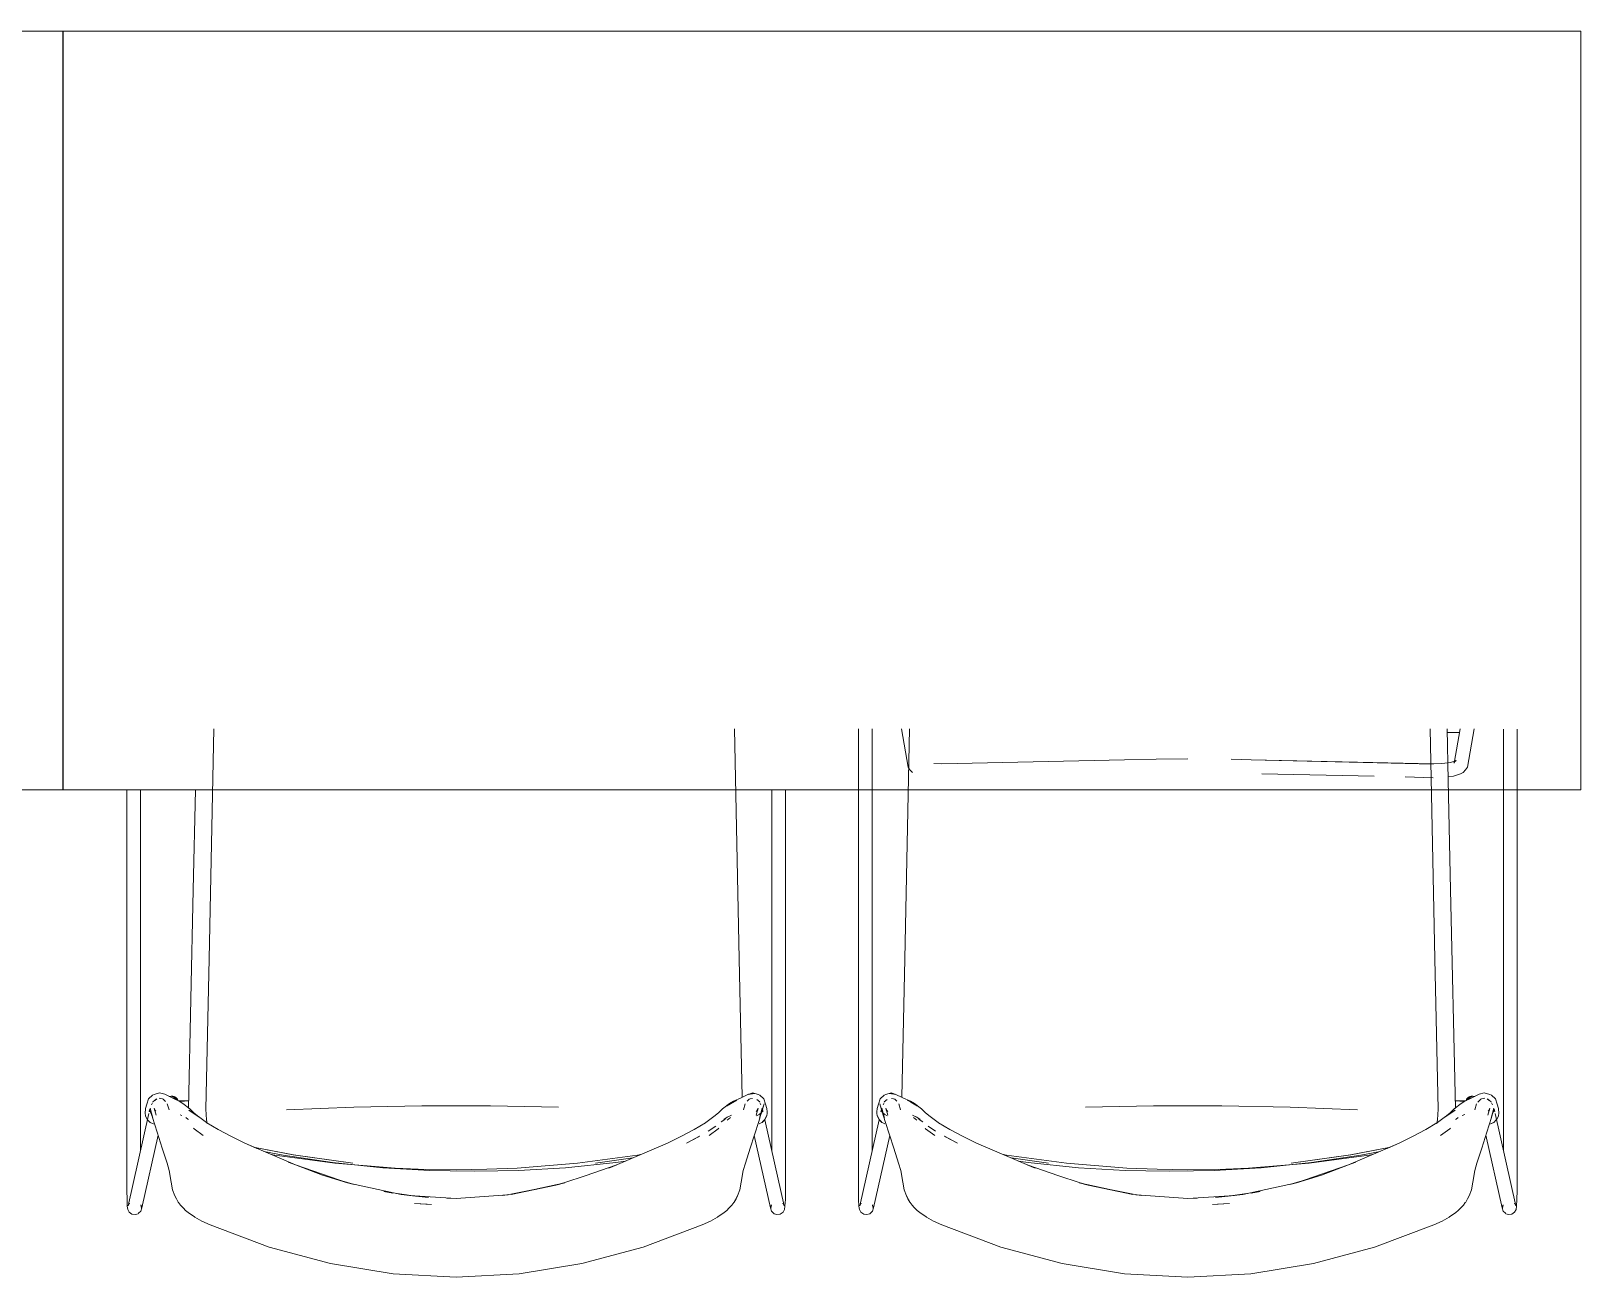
# Model space of a CAD drawing. Header units: millimetres. Extents: x 155927 to 326028, y -36033 to 97293.
# Drawn here: x 203576 to 204801, y 21746 to 22731 of the extents above; entities that cross this region are included whole.
import ezdxf

# ---------------------------------------------------------------- set-up
doc = ezdxf.new("R2010")
doc.units = ezdxf.units.MM
doc.header["$MEASUREMENT"] = 0
doc.layers.add('G-IMPT', color=8, linetype='CONTINUOUS', lineweight=9)
doc.layers.add('I-FURN', color=8, linetype='CONTINUOUS', lineweight=9)

msp = doc.modelspace()

# ---------------------------------------------------------------- linework, layer by layer
at = {"layer": 'G-IMPT'}
for p, q in [((203720.7, 22179.6), (203717, 21997.6)), ((204135.9, 21997.6), (204132.3, 22179.4)), ((204230.2, 22179.4), (204230.2, 21820.7)), ((204241.1, 21846.4), (204241.1, 22179.4)), ((204264.3, 22179.4), (204269.6, 22149.1)), ((204266.9, 21997.6), (204270.6, 22179.4)), ((204682.2, 22179.6), (204685.8, 21997.6)), ((204695.6, 22179.6), (204696.5, 22138.8)), ((204701.2, 22152.3), (204705.9, 22179.6)), ((204711.7, 22149.1), (204717, 22179.6)), ((204740.1, 22179.3), (204740.1, 21845.8)), ((204751, 22179.3), (204751, 21820.7)), ((204705.4, 22176.7), (204695.4, 22176.7)), ((204296.3, 22151.8), (204440.6, 22155.1)), ((204440.6, 22155.1), (204465.5, 22155.5)), ((204465.5, 22155.5), (204490.6, 22155.7)), ((204540.6, 22155.1), (204524.8, 22155.4)), ((204684.9, 22151.8), (204540.7, 22155)), ((204684.6, 22151.7), (204540.7, 22155)), ((204691.3, 22152), (204698.2, 22152.9)), ((204698.2, 22152.9), (204702.8, 22154.4)), ((204702.8, 22154.4), (204700.9, 22153)), ((204702.1, 22154.3), (204700.9, 22153)), ((204701.2, 22152.3), (204702.1, 22154.3)), ((204271, 22147), (204269.6, 22149.1)), ((204273, 22145), (204271, 22147)), ((204296.3, 22151.8), (204289.9, 22152)), ((204638, 22142), (204549.1, 22144)), ((204684.5, 22140.9), (204662.4, 22141.5)), ((204684.9, 22151.8), (204691.3, 22152)), ((204696.4, 22141.7), (204700.6, 22142.2)), ((204700.6, 22142.2), (204706.1, 22144)), ((204706.1, 22144), (204708.2, 22145)), ((204710.2, 22147), (204708.2, 22145)), ((204711.7, 22149.1), (204710.2, 22147)), ((203651.9, 22131.2), (203651.9, 21820.7)), ((203662.7, 22131.2), (203662.7, 21845.8)), ((203706.2, 22131.2), (203704.5, 22052.2)), ((204161.8, 21845.8), (204161.8, 22131.2)), ((204172.7, 22131.2), (204172.7, 21820.7)), ((204696.5, 22138.8), (204698.3, 22052.2)), ((203700.7, 21879.3), (203704.5, 22052.2)), ((204702.2, 21879.3), (204698.3, 22052.2)), ((203714.4, 21878.8), (203717, 21997.6)), ((204138.4, 21888.2), (204135.9, 21997.6)), ((204264.5, 21888.2), (204266.9, 21997.6)), ((204688.5, 21878.8), (204685.8, 21997.6)), ((203669.1, 21886.9), (203667.7, 21882.7)), ((203669.1, 21886.9), (203672.3, 21890)), ((203671.3, 21882.2), (203672.1, 21883.9)), ((203671.7, 21882.7), (203672.1, 21883.9)), ((203672.3, 21890), (203673.6, 21890.5)), ((203675.1, 21886.7), (203672.4, 21884.5)), ((203673.6, 21890.5), (203677.8, 21891.7)), ((203674, 21885.7), (203675.6, 21886.9)), ((203674, 21885.7), (203674.6, 21886.1)), ((203675.6, 21886.9), (203674.6, 21886.1)), ((203677.6, 21887.4), (203678.2, 21887.3)), ((203681.9, 21890.8), (203677.8, 21891.7)), ((203680.1, 21886.9), (203678.2, 21887.3)), ((203680.7, 21886.6), (203680.1, 21886.9)), ((203680.7, 21886.6), (203682.5, 21884.9)), ((203681.9, 21890.8), (203690.3, 21886.4)), ((203693.2, 21885.2), (203688.4, 21887.4)), ((203688.4, 21887.4), (203690.3, 21886.4)), ((203700.9, 21885.7), (203692.8, 21885.4)), ((203693.2, 21885.2), (203696.3, 21883.3)), ((203694, 21885), (203700.9, 21885.3)), ((203694, 21885), (203700.9, 21885.3)), ((203696.3, 21883.3), (203701.7, 21879)), ((204128.3, 21883.3), (204122.8, 21879)), ((204125.9, 21881.2), (204134.2, 21886)), ((204129.5, 21883.5), (204125.9, 21881.2)), ((204131.4, 21885.2), (204128.3, 21883.3)), ((204129.5, 21883.5), (204134.2, 21886)), ((204131.4, 21885.2), (204137.5, 21887.7)), ((204143.4, 21890.7), (204137.5, 21887.7)), ((204143.8, 21886.6), (204142.2, 21885.1)), ((204146.7, 21891.7), (204143, 21890.4)), ((204148.1, 21891.2), (204143, 21890.4)), ((204148.1, 21891.2), (204143.4, 21890.7)), ((204143.8, 21886.6), (204144.8, 21887.1)), ((204146.4, 21887.3), (204144.8, 21887.1)), ((204146.7, 21891.7), (204150.9, 21890.5)), ((204149.9, 21886.5), (204152.2, 21884.5)), ((204150.9, 21890.5), (204152.3, 21890)), ((204152.3, 21890), (204155.5, 21886.9)), ((204152.9, 21882.7), (204152.4, 21883.9)), ((204152.4, 21883.9), (204153.2, 21882.3)), ((204156.9, 21882.7), (204155.5, 21886.9)), ((204246, 21882.7), (204247.4, 21886.9)), ((204250.6, 21890), (204247.4, 21886.9)), ((204250.5, 21883.9), (204249.7, 21882.3)), ((204250, 21882.7), (204250.5, 21883.9)), ((204252, 21890.5), (204250.6, 21890)), ((204253, 21886.5), (204250.7, 21884.5)), ((204256.2, 21891.7), (204252, 21890.5)), ((204254.8, 21891.2), (204259.8, 21890.4)), ((204254.8, 21891.2), (204259.4, 21890.7)), ((204256.2, 21891.7), (204259.8, 21890.4)), ((204256.5, 21887.3), (204258.1, 21887.1)), ((204259, 21886.6), (204258.1, 21887.1)), ((204259, 21886.6), (204260.7, 21885.1)), ((204259.4, 21890.7), (204265.4, 21887.7)), ((204271.5, 21885.2), (204265.4, 21887.7)), ((204273.3, 21883.5), (204268.7, 21886)), ((204271.3, 21884.5), (204268.7, 21886)), ((204271.5, 21885.2), (204274.6, 21883.3)), ((204277, 21881.2), (204271.6, 21884.3)), ((204273.3, 21883.5), (204277, 21881.2)), ((204274.6, 21883.3), (204280, 21879)), ((204706.6, 21883.3), (204701.2, 21879)), ((204702, 21885.7), (204710.1, 21885.4)), ((204709.3, 21885), (204702, 21885.3)), ((204709.3, 21885), (204703.1, 21885.3)), ((204709.7, 21885.2), (204706.6, 21883.3)), ((204709.7, 21885.2), (204714.5, 21887.4)), ((204721, 21890.8), (204712.5, 21886.4)), ((204714.5, 21887.4), (204712.5, 21886.4)), ((204719.9, 21884.3), (204720.3, 21884.9)), ((204722.2, 21886.6), (204720.3, 21884.9)), ((204721, 21890.8), (204725, 21891.7)), ((204722.2, 21886.6), (204722.7, 21886.9)), ((204722.7, 21886.9), (204724.7, 21887.3)), ((204725.3, 21887.4), (204724.7, 21887.3)), ((204729.3, 21890.5), (204725, 21891.7)), ((204728.8, 21885.7), (204727.2, 21886.9)), ((204727.2, 21886.9), (204728.3, 21886.1)), ((204727.8, 21886.7), (204730.4, 21884.5)), ((204728.8, 21885.7), (204728.3, 21886.1)), ((204730.6, 21890), (204729.3, 21890.5)), ((204733.8, 21886.9), (204730.6, 21890)), ((204731.2, 21882.7), (204730.7, 21883.9)), ((204731.5, 21882.2), (204730.7, 21883.9)), ((204733.8, 21886.9), (204735.2, 21882.7)), ((203669.4, 21875.3), (203652.9, 21802.3)), ((203666.7, 21879.4), (203666.5, 21875.4)), ((203666.8, 21873.7), (203666.5, 21875.4)), ((203666.7, 21879.4), (203667.7, 21882.7)), ((203666.8, 21873.7), (203666.8, 21873.4)), ((203666.8, 21873.4), (203668.2, 21870.5)), ((203670.1, 21878.7), (203669.7, 21876.7)), ((203671.3, 21875.1), (203669.7, 21878.3)), ((203671, 21876.2), (203669.7, 21878.3)), ((203672.1, 21872.2), (203670.3, 21879.7)), ((203670.3, 21879.7), (203672.4, 21871.6)), ((203671.3, 21875.1), (203670.5, 21877.4)), ((203670.5, 21877.4), (203672.4, 21871.6)), ((203672.1, 21872.2), (203675.9, 21860.5)), ((203673.5, 21879.7), (203674.5, 21877.6)), ((203673.5, 21879.7), (203675.1, 21874.1)), ((203674.8, 21877.3), (203673.7, 21878.4)), ((203673.7, 21878.4), (203674.5, 21877.6)), ((203674.8, 21877.3), (203674.1, 21877.9)), ((203683.9, 21883), (203685.3, 21878.2)), ((203695.3, 21873.8), (203694, 21874.3)), ((203698.5, 21872.1), (203700.1, 21871)), ((203700.7, 21870.7), (203700.1, 21871)), ((203700.9, 21878.1), (203708.6, 21873)), ((203700.9, 21878.1), (203709.1, 21872.5)), ((203704.9, 21876), (203701.7, 21879)), ((203704.9, 21876), (203709.1, 21872.5)), ((203708.6, 21873), (203716, 21867.6)), ((203714.8, 21870.4), (203714.4, 21878.8)), ((203778.1, 21878.3), (203831.3, 21880.4)), ((203885.2, 21881.4), (203831.3, 21880.4)), ((203885.2, 21881.4), (203939.3, 21881.4)), ((203993.2, 21880.4), (203939.3, 21881.4)), ((204115.9, 21873), (204108.6, 21867.6)), ((204115.9, 21873), (204119.6, 21876)), ((204122.8, 21879), (204119.6, 21876)), ((204126.6, 21872.4), (204123.9, 21870.7)), ((204124.4, 21871), (204123.9, 21870.7)), ((204126.6, 21872.4), (204124.4, 21871)), ((204129.8, 21874), (204126, 21872.1)), ((204126.6, 21872.4), (204126, 21872.1)), ((204129, 21872.3), (204126.5, 21870.2)), ((204126.6, 21872.4), (204129.8, 21874)), ((204140.6, 21883.1), (204139.3, 21878.2)), ((204150.8, 21878.4), (204149.3, 21876.9)), ((204149.3, 21876.9), (204150.4, 21877.8)), ((204151, 21879.6), (204149.5, 21874.1)), ((204151, 21879.6), (204149.8, 21877.2)), ((204150.8, 21878.4), (204149.8, 21877.2)), ((204149.8, 21873.6), (204151.7, 21874.6)), ((204154, 21877.4), (204151.5, 21869.1)), ((204153.5, 21876.2), (204151.7, 21874.6)), ((204154.2, 21879.7), (204152.1, 21871.6)), ((204152.1, 21871.6), (204152.5, 21872.8)), ((204154.2, 21879.7), (204152.5, 21872.8)), ((204155.7, 21883), (204153.3, 21875.1)), ((204154.8, 21878.3), (204153.3, 21875.1)), ((204154.8, 21878.3), (204153.5, 21876.2)), ((204155.7, 21883), (204154, 21877.4)), ((204154.8, 21876.7), (204154.4, 21878.6)), ((204157.8, 21873.7), (204156.1, 21870.3)), ((204156.1, 21870.3), (204157.7, 21873.4)), ((204157.8, 21873.7), (204156.3, 21870.5)), ((204156.9, 21882.7), (204157.8, 21879.4)), ((204157.8, 21873.7), (204157.7, 21873.4)), ((204157.8, 21879.4), (204158, 21876.7)), ((204157.8, 21873.7), (204158.1, 21875.4)), ((204158, 21876.7), (204158.1, 21875.4)), ((204244.9, 21876.7), (204244.8, 21875.4)), ((204245.1, 21873.7), (204244.8, 21875.4)), ((204245, 21879.4), (204244.9, 21876.7)), ((204246, 21882.7), (204245, 21879.4)), ((204245.1, 21873.7), (204246.8, 21870.3)), ((204245.1, 21873.7), (204245.2, 21873.4)), ((204245.1, 21873.7), (204246.6, 21870.5)), ((204246.8, 21870.3), (204245.2, 21873.4)), ((204247.2, 21883), (204248.8, 21877.4)), ((204247.2, 21883), (204249.6, 21875.1)), ((204248, 21876.7), (204248.5, 21878.6)), ((204248.1, 21878.3), (204249.4, 21876.2)), ((204248.1, 21878.3), (204249.6, 21875.1)), ((204248.7, 21879.7), (204250.8, 21871.6)), ((204248.7, 21879.7), (204250.4, 21872.8)), ((204248.8, 21877.4), (204251.4, 21869.1)), ((204249.4, 21876.2), (204251.2, 21874.6)), ((204250.8, 21871.6), (204250.4, 21872.8)), ((204253, 21873.6), (204251.2, 21874.6)), ((204251.9, 21879.6), (204253.1, 21877.2)), ((204251.9, 21879.6), (204253.4, 21874.1)), ((204252.1, 21878.4), (204253.1, 21877.2)), ((204252.1, 21878.4), (204253.5, 21876.9)), ((204253.5, 21876.9), (204252.5, 21877.8)), ((204262.2, 21883.1), (204263.6, 21878.2)), ((204276.3, 21872.4), (204273.1, 21874)), ((204273.1, 21874), (204276.8, 21872.1)), ((204273.9, 21872.3), (204276.4, 21870.2)), ((204276.3, 21872.4), (204276.8, 21872.1)), ((204276.3, 21872.4), (204278.4, 21871)), ((204276.3, 21872.4), (204279, 21870.7)), ((204278.4, 21871), (204279, 21870.7)), ((204280, 21879), (204283.2, 21876)), ((204287, 21873), (204283.2, 21876)), ((204287, 21873), (204294.3, 21867.6)), ((204409.7, 21880.4), (204463.6, 21881.4)), ((204517.6, 21881.4), (204463.6, 21881.4)), ((204517.6, 21881.4), (204571.6, 21880.4)), ((204624.8, 21878.3), (204571.6, 21880.4)), ((204694.2, 21873), (204686.9, 21867.6)), ((204688.1, 21870.4), (204688.5, 21878.8)), ((204702, 21878.1), (204693.8, 21872.5)), ((204698, 21876), (204693.8, 21872.5)), ((204702, 21878.1), (204694.2, 21873)), ((204698, 21876), (204701.2, 21879)), ((204702.2, 21870.7), (204702.8, 21871)), ((204704.4, 21872.1), (204702.8, 21871)), ((204707.6, 21873.8), (204709.5, 21874.6)), ((204718.9, 21883), (204717.6, 21878.2)), ((204730.8, 21872.2), (204727, 21860.5)), ((204729.4, 21879.7), (204727.8, 21874.1)), ((204728.1, 21877.3), (204729.1, 21878.4)), ((204728.1, 21877.3), (204728.8, 21877.9)), ((204729.4, 21879.7), (204728.4, 21877.6)), ((204729.1, 21878.4), (204728.4, 21877.6)), ((204732.5, 21879.7), (204730.5, 21871.6)), ((204732.4, 21877.4), (204730.5, 21871.6)), ((204730.8, 21872.2), (204732.5, 21879.7)), ((204731.6, 21875.1), (204733.1, 21878.3)), ((204731.6, 21875.1), (204732.4, 21877.4)), ((204731.8, 21876.2), (204733.1, 21878.3)), ((204732.7, 21878.7), (204733.2, 21876.7)), ((204733.5, 21875.3), (204749.9, 21802.3)), ((204736.1, 21873.4), (204734.6, 21870.5)), ((204736.2, 21879.4), (204735.2, 21882.7)), ((204736.1, 21873.7), (204736.4, 21875.4)), ((204736.1, 21873.7), (204736.1, 21873.4)), ((204736.2, 21879.4), (204736.4, 21875.4)), ((203668.4, 21870.3), (203668.2, 21870.5)), ((203668.4, 21870.3), (203670.3, 21868.4)), ((203672.8, 21867.2), (203670.3, 21868.4)), ((203670.5, 21868.3), (203670.3, 21868.4)), ((203672.9, 21867.2), (203670.3, 21868.4)), ((203670.5, 21868.3), (203672.9, 21867.2)), ((203672.8, 21867.2), (203672.9, 21867.2)), ((203675.9, 21860.5), (203679.8, 21848)), ((203704.6, 21863.7), (203705.1, 21863.3)), ((203705.1, 21863.3), (203712.4, 21858)), ((203715.5, 21867.5), (203714.8, 21870.4)), ((203724.2, 21862.7), (203715.2, 21868.1)), ((203716, 21867.6), (203715.2, 21868.1)), ((203734.6, 21857.2), (203724.2, 21862.7)), ((204089.9, 21857.2), (204100.3, 21862.7)), ((204109.3, 21868.1), (204100.3, 21862.7)), ((204109.3, 21868.1), (204108.6, 21867.6)), ((204117.5, 21865.5), (204111.5, 21861.5)), ((204111.5, 21861.5), (204113.5, 21862.8)), ((204112.2, 21858), (204119.5, 21863.3)), ((204117.5, 21865.5), (204113.5, 21862.8)), ((204120, 21863.7), (204119.5, 21863.3)), ((204124.8, 21870.8), (204121.7, 21868.7)), ((204122.3, 21869.1), (204121.7, 21868.7)), ((204122.3, 21869.1), (204124.8, 21870.8)), ((204144.7, 21848), (204151.5, 21869.1)), ((204151.8, 21867.2), (204151.7, 21867.2)), ((204151.8, 21867.2), (204154, 21868.3)), ((204154, 21868.3), (204154.2, 21868.4)), ((204156.3, 21870.5), (204154.2, 21868.4)), ((204154.5, 21868.7), (204156.3, 21870.5)), ((204154.5, 21868.7), (204156.1, 21870.3)), ((204156.1, 21870.3), (204156.3, 21870.5)), ((204171.6, 21802.3), (204156.2, 21870.5)), ((204231.3, 21802.3), (204246.6, 21870.5)), ((204248.4, 21868.7), (204246.6, 21870.5)), ((204246.8, 21870.3), (204246.6, 21870.5)), ((204246.6, 21870.5), (204248.7, 21868.4)), ((204248.4, 21868.7), (204246.8, 21870.3)), ((204248.9, 21868.3), (204248.7, 21868.4)), ((204251.1, 21867.2), (204248.9, 21868.3)), ((204251.1, 21867.2), (204251.2, 21867.2)), ((204258.2, 21848), (204251.4, 21869.1)), ((204280.6, 21869.1), (204278.1, 21870.8)), ((204278.1, 21870.8), (204281.2, 21868.7)), ((204280.6, 21869.1), (204281.2, 21868.7)), ((204282.9, 21863.7), (204283.4, 21863.3)), ((204290.7, 21858), (204283.4, 21863.3)), ((204285.4, 21865.5), (204291.3, 21861.5)), ((204285.4, 21865.5), (204289.4, 21862.8)), ((204291.3, 21861.5), (204289.4, 21862.8)), ((204293.6, 21868.1), (204294.3, 21867.6)), ((204293.6, 21868.1), (204302.5, 21862.7)), ((204313, 21857.2), (204302.5, 21862.7)), ((204668.2, 21857.2), (204678.7, 21862.7)), ((204678.7, 21862.7), (204687.6, 21868.1)), ((204686.9, 21867.6), (204687.6, 21868.1)), ((204687.4, 21867.5), (204688.1, 21870.4)), ((204697.8, 21863.3), (204690.5, 21858)), ((204698.3, 21863.7), (204697.8, 21863.3)), ((204727, 21860.5), (204723.1, 21848)), ((204730, 21867.2), (204732.6, 21868.4)), ((204732.4, 21868.3), (204730, 21867.2)), ((204730.1, 21867.2), (204730, 21867.2)), ((204730.1, 21867.2), (204732.6, 21868.4)), ((204732.4, 21868.3), (204732.6, 21868.4)), ((204734.4, 21870.3), (204732.6, 21868.4)), ((204734.4, 21870.3), (204734.6, 21870.5)), ((203663.8, 21800.7), (203676.7, 21858.3)), ((203679.8, 21848), (203683.7, 21836)), ((203734.6, 21857.2), (203745.2, 21852)), ((203754.6, 21847.8), (203745.2, 21852)), ((203754.6, 21847.8), (203745.2, 21851.9)), ((203785.2, 21834.7), (203745.2, 21851.9)), ((203783.6, 21842.6), (203753.3, 21848.4)), ((203753.3, 21848.4), (203783.4, 21842.7)), ((204079.3, 21852), (204032.9, 21832.1)), ((204079.3, 21852), (204089.9, 21857.2)), ((204104.7, 21857.5), (204094.3, 21852)), ((204094.3, 21852), (204103.7, 21857)), ((204104.7, 21857.5), (204103.7, 21857)), ((204140.9, 21836), (204144.7, 21848)), ((204147.9, 21858.1), (204160.7, 21800.7)), ((204255, 21858.1), (204242.1, 21800.7)), ((204262, 21836), (204258.2, 21848)), ((204298.2, 21857.5), (204308.6, 21852)), ((204298.2, 21857.5), (204299.1, 21857)), ((204308.6, 21852), (204299.1, 21857)), ((204323.6, 21852), (204313, 21857.2)), ((204323.6, 21852), (204370, 21832.1)), ((204617.7, 21834.7), (204657.7, 21851.9)), ((204619.3, 21842.6), (204649.6, 21848.4)), ((204649.6, 21848.4), (204619.4, 21842.7)), ((204648.3, 21847.8), (204657.6, 21852)), ((204648.3, 21847.8), (204657.7, 21851.9)), ((204668.2, 21857.2), (204657.6, 21852)), ((204723.1, 21848), (204719.2, 21836)), ((204739.1, 21800.7), (204726.2, 21858.3)), ((203685.4, 21830.4), (203683.7, 21836)), ((203775.4, 21842.5), (203760.3, 21845.4)), ((203769, 21842.4), (203765.9, 21843)), ((203816.3, 21836), (203769, 21842.4)), ((203775.4, 21842.5), (203814.5, 21836.6)), ((203779.4, 21836.9), (203785.2, 21834.7)), ((203779.4, 21836.9), (203785.2, 21834.7)), ((203830.7, 21836.2), (203783.4, 21842.7)), ((203783.6, 21842.6), (203830.7, 21836.2)), ((203785.2, 21834.7), (203826.4, 21820.6)), ((203785.2, 21834.7), (203806.7, 21826.7)), ((203785.2, 21834.7), (203806.7, 21826.7)), ((203814.5, 21836.6), (203854.3, 21832.5)), ((203864.1, 21832.2), (203816.3, 21836)), ((204008.2, 21836), (203960.4, 21832.2)), ((203998.7, 21832.5), (204038.5, 21836.6)), ((204008.2, 21836), (204055.5, 21842.4)), ((204014.3, 21826.1), (204039.3, 21834.7)), ((204051.9, 21840.3), (204022.3, 21836.2)), ((204051.9, 21840.3), (204022.3, 21836.2)), ((204039.3, 21834.7), (204032.9, 21832.1)), ((204046.1, 21837.8), (204038.5, 21836.6)), ((204055.5, 21842.4), (204058.1, 21842.9)), ((204139.2, 21830.4), (204140.9, 21836)), ((204263.7, 21830.4), (204262, 21836)), ((204347.4, 21842.4), (204344.8, 21842.9)), ((204394.7, 21836), (204347.4, 21842.4)), ((204350.9, 21840.3), (204380.6, 21836.2)), ((204351, 21840.3), (204380.6, 21836.2)), ((204356.8, 21837.8), (204364.4, 21836.6)), ((204388.6, 21826.1), (204363.6, 21834.7)), ((204363.6, 21834.7), (204370, 21832.1)), ((204404.2, 21832.5), (204364.4, 21836.6)), ((204394.7, 21836), (204442.5, 21832.2)), ((204538.7, 21832.2), (204586.5, 21836)), ((204588.3, 21836.6), (204548.6, 21832.5)), ((204572.2, 21836.2), (204619.4, 21842.7)), ((204619.3, 21842.6), (204572.2, 21836.2)), ((204617.7, 21834.7), (204576.5, 21820.6)), ((204586.5, 21836), (204633.8, 21842.4)), ((204627.5, 21842.5), (204588.3, 21836.6)), ((204617.7, 21834.7), (204596.2, 21826.7)), ((204617.7, 21834.7), (204596.2, 21826.7)), ((204623.4, 21836.9), (204617.7, 21834.7)), ((204623.4, 21836.9), (204617.7, 21834.7)), ((204627.5, 21842.5), (204642.6, 21845.4)), ((204633.8, 21842.4), (204637, 21843)), ((204717.5, 21830.4), (204719.2, 21836)), ((203687, 21821.2), (203685.4, 21830.4)), ((203826.4, 21820.6), (203806.7, 21826.7)), ((203806.7, 21826.7), (203826.4, 21820.7)), ((203854.3, 21832.5), (203891.4, 21830.4)), ((203864.1, 21832.2), (203888.2, 21831.2)), ((203888.2, 21831.2), (203912.3, 21830.9)), ((203891.4, 21830.4), (203907.6, 21830.1)), ((203907.6, 21830.1), (203926.5, 21829.7)), ((203912.3, 21830.9), (203936.4, 21831.3)), ((203945.3, 21830.1), (203926.5, 21829.7)), ((203960.4, 21832.2), (203936.4, 21831.3)), ((203945.3, 21830.1), (203961.6, 21830.4)), ((203998.7, 21832.5), (203961.6, 21830.4)), ((204014.3, 21826.1), (203998.1, 21820.9)), ((204139.2, 21830.4), (204137.6, 21821.2)), ((204263.7, 21830.4), (204265.3, 21821.2)), ((204388.6, 21826.1), (204404.8, 21820.9)), ((204404.2, 21832.5), (204441.2, 21830.4)), ((204457.5, 21830.1), (204441.2, 21830.4)), ((204442.5, 21832.2), (204466.5, 21831.3)), ((204457.5, 21830.1), (204476.4, 21829.7)), ((204490.6, 21830.9), (204466.5, 21831.3)), ((204495.2, 21830.1), (204476.4, 21829.7)), ((204514.7, 21831.2), (204490.6, 21830.9)), ((204511.5, 21830.4), (204495.2, 21830.1)), ((204548.6, 21832.5), (204511.5, 21830.4)), ((204538.7, 21832.2), (204514.7, 21831.2)), ((204576.5, 21820.6), (204596.2, 21826.7)), ((204596.2, 21826.7), (204576.5, 21820.7)), ((204715.9, 21821.2), (204717.5, 21830.4)), ((203651.9, 21814.5), (203651.9, 21820.7)), ((203651.9, 21814.5), (203652.1, 21807.3)), ((203687, 21821.2), (203688.1, 21815.1)), ((203689.9, 21810.2), (203688.1, 21815.1)), ((203689.9, 21810.2), (203691.1, 21807.9)), ((203831.6, 21819.2), (203826.4, 21820.7)), ((203868.9, 21811.3), (203826.4, 21820.6)), ((203826.4, 21820.6), (203831.6, 21819.2)), ((203855.1, 21813.8), (203862.3, 21812.5)), ((203855.1, 21813.8), (203869.2, 21811.7)), ((203868.9, 21811.3), (203890.5, 21808.9)), ((203868.9, 21811.3), (203880.2, 21810)), ((203869.2, 21811.7), (203880.2, 21810)), ((203912.3, 21808.3), (203875.3, 21810.6)), ((203875.3, 21810.6), (203880.2, 21810)), ((203890.5, 21808.9), (203880.2, 21810)), ((203949.2, 21810.8), (203912.3, 21808.3)), ((203949.2, 21810.6), (203955.6, 21811.7)), ((203949.2, 21810.8), (203953.4, 21811.1)), ((203949.2, 21810.6), (203952.7, 21811)), ((203955.6, 21811.7), (203991.1, 21818.7)), ((203998.2, 21820.6), (203955.7, 21811.3)), ((203991.1, 21818.7), (203955.7, 21811.3)), ((203991.1, 21818.7), (203998.1, 21820.9)), ((203998.2, 21820.6), (203991.1, 21818.7)), ((204131.7, 21804.9), (204134.7, 21810.2)), ((204133.5, 21807.9), (204134.7, 21810.2)), ((204134.1, 21809.2), (204134.7, 21810.2)), ((204136.5, 21815.1), (204134.7, 21810.2)), ((204137.6, 21821.2), (204136.5, 21815.1)), ((204172.5, 21807.3), (204172.6, 21814.5)), ((204172.7, 21820.7), (204172.6, 21814.5)), ((204230.2, 21820.7), (204230.2, 21814.5)), ((204230.4, 21807.3), (204230.2, 21814.5)), ((204265.3, 21821.2), (204266.4, 21815.1)), ((204266.4, 21815.1), (204268.2, 21810.2)), ((204268.8, 21809.2), (204268.2, 21810.2)), ((204271.2, 21804.9), (204268.2, 21810.2)), ((204269.4, 21807.9), (204268.2, 21810.2)), ((204404.7, 21820.6), (204411.8, 21818.7)), ((204404.7, 21820.6), (204447.2, 21811.3)), ((204411.8, 21818.7), (204404.8, 21820.9)), ((204447.3, 21811.7), (204411.8, 21818.7)), ((204411.8, 21818.7), (204447.2, 21811.3)), ((204453.7, 21810.6), (204447.3, 21811.7)), ((204453.7, 21810.8), (204449.5, 21811.1)), ((204453.7, 21810.6), (204450.2, 21811)), ((204453.7, 21810.8), (204490.6, 21808.3)), ((204490.6, 21808.3), (204527.6, 21810.6)), ((204534, 21811.3), (204512.4, 21808.9)), ((204512.4, 21808.9), (204522.6, 21810)), ((204533.7, 21811.7), (204522.6, 21810)), ((204534, 21811.3), (204522.6, 21810)), ((204527.6, 21810.6), (204522.6, 21810)), ((204547.8, 21813.8), (204533.7, 21811.7)), ((204534, 21811.3), (204576.5, 21820.6)), ((204547.8, 21813.8), (204540.6, 21812.5)), ((204571.3, 21819.2), (204576.5, 21820.7)), ((204576.5, 21820.6), (204571.3, 21819.2)), ((204713, 21810.2), (204711.8, 21807.9)), ((204713, 21810.2), (204714.8, 21815.1)), ((204715.9, 21821.2), (204714.8, 21815.1)), ((204751, 21814.5), (204750.8, 21807.3)), ((204751, 21814.5), (204751, 21820.7)), ((203652.1, 21807.3), (203652.3, 21802)), ((203652.3, 21802), (203652.7, 21799.6)), ((203652.7, 21799.6), (203653.9, 21797.3)), ((203652.9, 21802.3), (203654, 21804.5)), ((203653.8, 21804.2), (203654, 21804.5)), ((203661.2, 21796.5), (203663, 21798.2)), ((203663, 21798.2), (203662.7, 21797.9)), ((203663.8, 21800.7), (203663, 21798.2)), ((203663.1, 21803.1), (203663.5, 21800.5)), ((203663.2, 21802.8), (203663.5, 21800.5)), ((203692.6, 21805.4), (203691.1, 21807.9)), ((203692.9, 21804.9), (203692.6, 21805.4)), ((203692.9, 21804.9), (203694.4, 21803)), ((203694.4, 21803), (203696.6, 21800.5)), ((203696.6, 21800.5), (203698.4, 21798.7)), ((203700.5, 21797), (203698.4, 21798.7)), ((203889.4, 21803.6), (203879.2, 21804.1)), ((203879.2, 21804.1), (203892.8, 21803.4)), ((203912.3, 21808.3), (203904.8, 21808.4)), ((203912.3, 21808.3), (203904.8, 21808.4)), ((204124, 21797), (204126.1, 21798.7)), ((204127.9, 21800.5), (204126.1, 21798.7)), ((204127.9, 21800.5), (204128.4, 21801.1)), ((204130.2, 21803), (204128.4, 21801.1)), ((204131.7, 21804.9), (204130.2, 21803)), ((204134.1, 21809.2), (204131.7, 21804.9)), ((204131.7, 21804.9), (204131.9, 21805.4)), ((204131.9, 21805.4), (204133.5, 21807.9)), ((204160.7, 21800.7), (204161.6, 21798.2)), ((204161.5, 21803.1), (204161, 21800.5)), ((204161.3, 21802.8), (204161, 21800.5)), ((204161.6, 21798.2), (204161.9, 21797.9)), ((204163.7, 21796.1), (204161.9, 21797.9)), ((204171.6, 21802.3), (204170.6, 21804.4)), ((204170.6, 21804.4), (204170.8, 21804.2)), ((204171.9, 21799.6), (204170.7, 21797.3)), ((204171.9, 21799.6), (204172.2, 21802)), ((204172.2, 21802), (204172.5, 21807.3)), ((204230.7, 21802), (204230.4, 21807.3)), ((204231, 21799.6), (204230.7, 21802)), ((204231, 21799.6), (204232.2, 21797.3)), ((204231.3, 21802.3), (204232.3, 21804.4)), ((204232.3, 21804.4), (204232.1, 21804.2)), ((204239.2, 21796.1), (204241, 21797.9)), ((204241.3, 21798.2), (204241, 21797.9)), ((204242.1, 21800.7), (204241.3, 21798.2)), ((204241.4, 21803.1), (204241.9, 21800.5)), ((204241.5, 21802.8), (204241.9, 21800.5)), ((204268.8, 21809.2), (204271.2, 21804.9)), ((204270.9, 21805.4), (204269.4, 21807.9)), ((204271.2, 21804.9), (204270.9, 21805.4)), ((204271.2, 21804.9), (204272.7, 21803)), ((204272.7, 21803), (204274.4, 21801.1)), ((204274.9, 21800.5), (204274.4, 21801.1)), ((204274.9, 21800.5), (204276.8, 21798.7)), ((204278.9, 21797), (204276.8, 21798.7)), ((204490.6, 21808.3), (204498.1, 21808.4)), ((204490.6, 21808.3), (204498.1, 21808.4)), ((204523.7, 21804.1), (204510.1, 21803.4)), ((204514.2, 21803.6), (204523.7, 21804.1)), ((204702.4, 21797), (204704.4, 21798.7)), ((204706.3, 21800.5), (204704.4, 21798.7)), ((204708.5, 21803), (204706.3, 21800.5)), ((204710, 21804.9), (204708.5, 21803)), ((204710, 21804.9), (204710.3, 21805.4)), ((204710.3, 21805.4), (204711.8, 21807.9)), ((204739.1, 21800.7), (204739.9, 21798.2)), ((204739.8, 21803.1), (204739.3, 21800.5)), ((204739.7, 21802.8), (204739.3, 21800.5)), ((204741.7, 21796.5), (204739.9, 21798.2)), ((204739.9, 21798.2), (204740.2, 21797.9)), ((204749.9, 21802.3), (204748.9, 21804.5)), ((204749.1, 21804.2), (204748.9, 21804.5)), ((204750.2, 21799.6), (204749, 21797.3)), ((204750.5, 21802), (204750.2, 21799.6)), ((204750.8, 21807.3), (204750.5, 21802)), ((203653.9, 21797.3), (203656, 21795.8)), ((203658.7, 21795.4), (203656, 21795.8)), ((203658.7, 21795.4), (203660.8, 21796.1)), ((203661.2, 21796.5), (203660.8, 21796.1)), ((203705.4, 21793.6), (203700.5, 21797)), ((203705.4, 21793.6), (203705.7, 21793.4)), ((203711.3, 21790.2), (203705.7, 21793.4)), ((203717.7, 21787.4), (203711.3, 21790.2)), ((203764.5, 21769.8), (203717.7, 21787.4)), ((204060, 21769.8), (204106.7, 21787.3)), ((204106.7, 21787.3), (204113.2, 21790.2)), ((204118.8, 21793.4), (204113.2, 21790.2)), ((204118.8, 21793.4), (204119.1, 21793.6)), ((204124, 21797), (204119.1, 21793.6)), ((204163.7, 21796.1), (204165.8, 21795.4)), ((204168.5, 21795.8), (204165.8, 21795.4)), ((204170.7, 21797.3), (204168.5, 21795.8)), ((204232.2, 21797.3), (204234.4, 21795.8)), ((204234.4, 21795.8), (204237, 21795.4)), ((204239.2, 21796.1), (204237, 21795.4)), ((204278.9, 21797), (204283.7, 21793.6)), ((204284, 21793.4), (204283.7, 21793.6)), ((204284, 21793.4), (204289.6, 21790.2)), ((204296.1, 21787.3), (204289.6, 21790.2)), ((204342.9, 21769.8), (204296.1, 21787.3)), ((204638.3, 21769.8), (204685.2, 21787.4)), ((204685.2, 21787.4), (204691.6, 21790.2)), ((204691.6, 21790.2), (204697.2, 21793.4)), ((204697.5, 21793.6), (204697.2, 21793.4)), ((204697.5, 21793.6), (204702.4, 21797)), ((204741.7, 21796.5), (204742, 21796.1)), ((204744.2, 21795.4), (204742, 21796.1)), ((204744.2, 21795.4), (204746.8, 21795.8)), ((204749, 21797.3), (204746.8, 21795.8)), ((203813, 21756.8), (203764.5, 21769.8)), ((204060, 21769.8), (204011.6, 21756.8)), ((204342.9, 21769.8), (204391.3, 21756.8)), ((204589.9, 21756.8), (204638.3, 21769.8)), ((203813, 21756.8), (203862.4, 21748.7)), ((203912.3, 21746.1), (203862.4, 21748.7)), ((203912.3, 21746.1), (203962.2, 21748.7)), ((204011.6, 21756.8), (203962.2, 21748.7)), ((204391.3, 21756.8), (204440.7, 21748.7)), ((204490.6, 21746.1), (204440.7, 21748.7)), ((204490.6, 21746.1), (204540.5, 21748.7)), ((204589.9, 21756.8), (204540.5, 21748.7))]:
    msp.add_line(p, q, dxfattribs=at)
at = {"layer": 'I-FURN'}
for p, q in [((203601.6, 22731.2), (202401.5, 22731.2)), ((204801.4, 22731.2), (203601.3, 22731.2)), ((203601.3, 22731.2), (203601.3, 22131.2)), ((203601.6, 22131.2), (203601.6, 22731.2)), ((204801.4, 22131.2), (204801.4, 22731.2)), ((202401.5, 22131.2), (203601.6, 22131.2)), ((203601.3, 22131.2), (204801.4, 22131.2)), ((203685.5, 21888.7), (203687, 21889.2)), ((203687, 21889.2), (203688.2, 21889.2)), ((203692.1, 21886.7), (203687, 21889.2)), ((203687, 21889.2), (203691.3, 21887.6)), ((203687, 21889.2), (203689.3, 21888.9)), ((203687, 21889.2), (203690.3, 21888.4)), ((203688.2, 21889.2), (203689.3, 21888.9)), ((203692.1, 21886.7), (203688.3, 21887.4)), ((203689.3, 21888.9), (203690.3, 21888.4)), ((203692.1, 21886.7), (203689.5, 21886.9)), ((203692.1, 21886.7), (203690, 21886.7)), ((203691.3, 21887.6), (203690.3, 21888.4)), ((203692.1, 21886.7), (203690.4, 21886.5)), ((203692.1, 21886.7), (203690.6, 21886.4)), ((203692.1, 21886.7), (203691.1, 21885.9)), ((203692.1, 21886.7), (203691.3, 21887.6)), ((203692.1, 21886.7), (203692.2, 21885.9)), ((204710.8, 21886.7), (204710.6, 21885.5)), ((204710.8, 21886.7), (204715.9, 21889.2)), ((204710.8, 21886.7), (204711.6, 21887.6)), ((204710.8, 21886.7), (204714.6, 21887.4)), ((204710.8, 21886.7), (204713.4, 21886.9)), ((204710.8, 21886.7), (204712.2, 21886.4)), ((204710.8, 21886.7), (204712.9, 21886.7)), ((204710.8, 21886.7), (204712.5, 21886.5)), ((204715.9, 21889.2), (204711.6, 21887.6)), ((204711.6, 21887.6), (204712.5, 21888.4)), ((204715.9, 21889.2), (204712.5, 21888.4)), ((204713.6, 21888.9), (204712.5, 21888.4)), ((204714.7, 21889.2), (204713.6, 21888.9)), ((204715.9, 21889.2), (204713.6, 21888.9)), ((204715.9, 21889.2), (204714.7, 21889.2)), ((204717.4, 21888.7), (204715.9, 21889.2))]:
    msp.add_line(p, q, dxfattribs=at)

doc.saveas('drawing.dxf')
